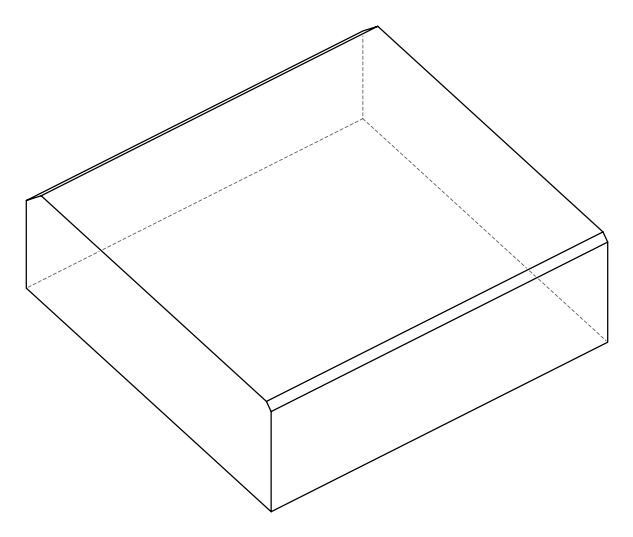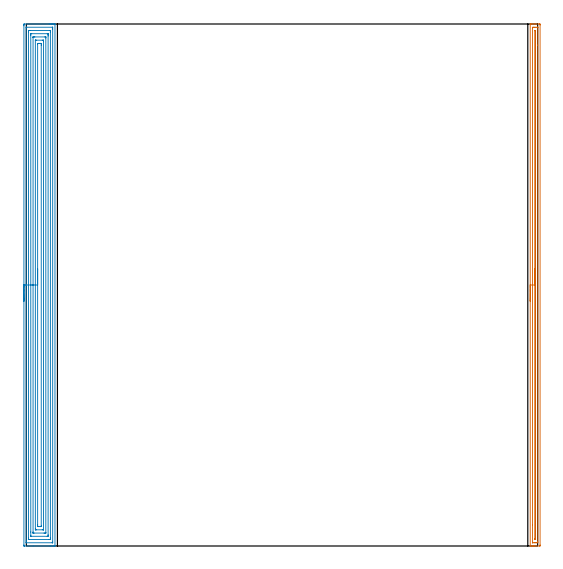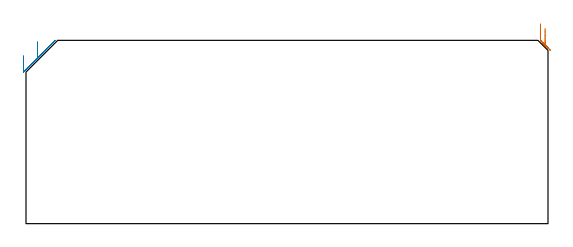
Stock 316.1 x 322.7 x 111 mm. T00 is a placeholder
(PLAN: 2 operations, 0 tool changes, 26.3 min)
(1 AREA_MILL | FG_CHAMFER_SURFACE | UGT0205_001 | 7.9 min | 6009 mm3)
(2 AREA_MILL_1 | FG_CHAMFER_SURFACE_1 | UGT0205_001 | 18.42 min | 59477 mm3)
(TOOL UGT0205_001 | Chamfer Mill 20 x 3 x 45 deg. | D20 FL50 Z2)
(OP 1 AREA_MILL)
G17 G21 G94 G90
T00 M6
G54
G17 G0 G90 X311.5 Y151.35 S1061 M3
G43 Z121. H0
G94 G1 Y151.388 Z120.128 F250.
Y151.502 Z119.263
Y151.691 Z118.412
Y151.953 Z117.58
Y152.287 Z116.774
Y152.69 Z116.
Y153.158 Z115.264
Y153.69 Z114.572
Y154.279 Z113.929
Y154.922 Z113.34
Y155.614 Z112.808
Y156.35 Z112.34
Y157.124 Z111.937
Y157.93 Z111.603
Y158.762 Z111.341
Y159.613 Z111.152
Y160.478 Z111.038
Y161.35 Z111.
Y322.534
X311.506 Y322.69 Z110.993
X311.808 Y322.7 Z110.691
X312.138 Z110.362
X312.792 Z109.702
X313.999 Z108.498
X314.55 Z107.944
X316.911 Z105.586
X317.186 Y322.697 Z105.31
X317.592 Y322.69 Z104.905
X317.596 Y322.503 Z104.902
X317.599 Y322.087 Z104.901
Y0.613
X317.596 Y0.197 Z104.902
X317.592 Y0.01 Z104.905
X317.186 Y0. Z105.31
X314.55 Z107.944
X313.999 Z108.498
X313.671 Z108.825
X313.12 Z109.376
X312.792 Z109.702
X311.808 Z110.692
X311.506 Y0.01 Z110.993
X311.5 Y0.166 Z111.
Y161.35
X312.914 Z109.586
X312.915 Y320.177 Z109.585
X312.916 Y320.301 Z109.584
X312.921 Y320.676 Z109.579
X313.286 Y320.693 Z109.214
X313.671 Y320.697 Z108.829
X314.158 Y320.7 Z108.342
X315.036 Z107.464
X315.915 Z106.585
X316.106 Y320.698 Z106.394
X316.137 Y320.696 Z106.363
X316.168 Y320.69 Z106.332
X316.179 Y320.683 Z106.321
X316.18 Y320.659 Z106.32
X316.185 Y320.426 Z106.315
X316.186 Y309.653 Z106.314
X316.185 Y2.523 Z106.315
X316.184 Y2.399 Z106.316
X316.179 Y2.024 Z106.321
X315.814 Y2.007 Z106.686
X315.429 Y2.003 Z107.071
X314.942 Y2. Z107.558
X314.064 Z108.436
X313.185 Z109.315
X312.994 Y2.002 Z109.506
X312.963 Y2.004 Z109.537
X312.933 Y2.01 Z109.567
X312.921 Y2.017 Z109.579
X312.92 Y2.041 Z109.58
X312.915 Y2.274 Z109.585
X312.914 Y13.055 Z109.586
Y161.35
X314.328 Z108.172
X314.329 Y318.515 Z108.171
X314.33 Y318.628 Z108.17
X314.333 Y318.683 Z108.167
X314.335 Y318.689 Z108.165
X314.343 Y318.694 Z108.157
X314.37 Y318.698 Z108.13
X314.55 Y318.695 Z107.95
X314.731 Y318.69 Z107.769
X314.765 Y318.682 Z107.735
X314.768 Y318.65 Z107.732
X314.77 Y318.59 Z107.73
X314.771 Y318.515 Z107.729
X314.772 Y318.29 Z107.728
X314.771 Y4.185 Z107.729
X314.77 Y4.072 Z107.73
X314.767 Y4.017 Z107.733
X314.765 Y4.011 Z107.735
X314.757 Y4.006 Z107.743
X314.73 Y4.002 Z107.77
X314.55 Y4.005 Z107.95
X314.369 Y4.01 Z108.131
X314.335 Y4.018 Z108.165
X314.333 Y4.05 Z108.167
X314.33 Y4.11 Z108.17
X314.329 Y4.185 Z108.171
X314.328 Y4.41 Z108.172
Y161.35
Y162.222 Z108.21
Y163.086 Z108.323
Y163.938 Z108.512
Y164.77 Z108.775
Y165.576 Z109.108
Y166.35 Z109.511
Y167.086 Z109.98
Y167.778 Z110.511
Y168.421 Z111.1
Y169.01 Z111.744
Y169.541 Z112.436
Y170.01 Z113.172
Y170.413 Z113.945
Y170.747 Z114.751
Y171.009 Z115.583
Y171.198 Z116.435
Y171.312 Z117.3
Y171.35 Z118.172
G0 Z121.
M5
M2
(OP 2 AREA_MILL_1)
G17 G21 G94 G90
T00 M6
G54
G17 G0 G90 X-1.5 Y151.35 S1061 M3
G43 Z121. H0
Z101.8
G94 G1 Y151.388 Z100.928 F250.
Y151.502 Z100.063
Y151.691 Z99.212
Y151.953 Z98.38
Y152.287 Z97.574
Y152.69 Z96.8
Y153.159 Z96.064
Y153.69 Z95.372
Y154.279 Z94.729
Y154.922 Z94.14
Y155.614 Z93.608
Y156.35 Z93.14
Y157.124 Z92.737
Y157.93 Z92.403
Y158.762 Z92.141
Y159.614 Z91.952
Y160.478 Z91.838
Y161.35 Z91.8
Y321.592
X-1.499 Y322.087 Z91.801
X-1.496 Y322.481 Z91.802
X-1.492 Y322.69 Z91.805
X-1.11 Y322.7 Z92.188
X14.076 Z107.371
X14.678 Z107.972
X15.228 Z108.525
X15.555 Z108.851
X16.106 Z109.402
X16.432 Z109.727
X17.086 Z110.386
X17.409 Z110.708
X17.557 Y322.697 Z110.849
X17.698 Y322.69 Z110.988
X17.7 Y322.533 Z111.
Y0.166
X17.698 Y0.01 Z110.988
X17.557 Y0.003 Z110.849
X17.409 Y0. Z110.708
X17.086 Z110.386
X16.432 Z109.727
X15.228 Z108.525
X14.678 Z107.972
X4.291 Z97.588
X-1.11 Z92.188
X-1.388 Y0.003 Z91.91
X-1.492 Y0.01 Z91.805
X-1.499 Y0.116 Z91.799
X-1.5 Y0.613 Z91.8
Y161.35
X-0.086 Z93.214
X-0.085 Y320.301 Z93.215
X-0.081 Y320.672 Z93.219
X-0.079 Y320.687 Z93.221
X-0.051 Y320.692 Z93.249
X0.018 Y320.697 Z93.318
X0.122 Y320.699 Z93.422
X0.253 Y320.7 Z93.553
X16.041 Z109.341
X16.217 Y320.698 Z109.517
X16.248 Y320.695 Z109.548
X16.275 Y320.691 Z109.575
X16.279 Y320.652 Z109.579
X16.284 Y320.452 Z109.584
X16.285 Y320.301 Z109.585
X16.286 Y319.557 Z109.586
X16.285 Y2.399 Z109.585
X16.281 Y2.028 Z109.581
X16.279 Y2.013 Z109.579
X16.251 Y2.008 Z109.551
X16.182 Y2.003 Z109.482
X16.078 Y2.001 Z109.378
X15.947 Y2. Z109.247
X0.159 Z93.459
X-0.018 Y2.002 Z93.283
X-0.048 Y2.005 Z93.252
X-0.075 Y2.009 Z93.225
X-0.079 Y2.048 Z93.221
X-0.084 Y2.248 Z93.216
X-0.085 Y2.399 Z93.215
X-0.086 Y3.143 Z93.214
Y161.35
X1.328 Z94.628
X1.329 Y317.622 Z94.629
X1.33 Y317.818 Z94.63
X1.335 Y318.515 Z94.635
X1.347 Y318.693 Z94.647
X2.399 Y318.7 Z95.699
X14.498 Y318.699 Z107.798
X14.678 Y318.695 Z107.978
X14.853 Y318.69 Z108.153
X14.864 Y318.515 Z108.164
X14.868 Y318.322 Z108.168
X14.871 Y317.622 Z108.171
Y317.425
Y5.078
X14.87 Y4.882 Z108.17
X14.864 Y4.185 Z108.164
X14.853 Y4.007 Z108.153
X13.801 Y4. Z107.101
X1.702 Y4.001 Z95.002
X1.522 Y4.005 Z94.822
X1.347 Y4.01 Z94.647
X1.335 Y4.185 Z94.635
X1.332 Y4.378 Z94.632
X1.329 Y5.078 Z94.629
X1.328 Y5.275 Z94.628
Y161.35
X2.743 Z96.043
Y315.836
X2.745 Y316.377 Z96.045
X2.748 Y316.56 Z96.048
X2.753 Y316.69 Z96.053
X3.305 Y316.7 Z96.605
X12.953 Z106.253
X13.346 Y316.693 Z106.646
X13.439 Y316.69 Z106.739
X13.45 Y316.633 Z106.75
X13.452 Y316.564 Z106.752
X13.456 Y316.187 Z106.756
X13.457 Y315.836 Z106.757
Y315.293
Y6.864
X13.455 Y6.323 Z106.755
X13.451 Y6.14 Z106.751
X13.447 Y6.01 Z106.747
X12.895 Y6. Z106.195
X3.247 Z96.547
X2.854 Y6.007 Z96.154
X2.76 Y6.01 Z96.06
X2.75 Y6.067 Z96.05
X2.748 Y6.136 Z96.048
X2.744 Y6.513 Z96.044
X2.743 Y8.65 Z96.043
Y161.35
X4.157 Z97.457
X4.158 Y314.495 Z97.458
X4.159 Y314.606 Z97.459
X4.161 Y314.661 Z97.461
X4.163 Y314.682 Z97.463
X4.181 Y314.69 Z97.481
X4.395 Y314.697 Z97.695
X5.03 Y314.699 Z98.33
X5.269 Y314.7 Z98.569
X11.409 Y314.699 Z104.709
X11.909 Y314.693 Z105.209
X12.026 Y314.69 Z105.326
X12.037 Y314.682 Z105.337
X12.039 Y314.66 Z105.339
X12.041 Y314.606 Z105.341
X12.043 Y314.495 Z105.343
Y314.054
X12.042 Y8.205 Z105.342
X12.041 Y8.094 Z105.341
X12.039 Y8.04 Z105.339
X12.037 Y8.018 Z105.337
X12.019 Y8.01 Z105.319
X11.805 Y8.004 Z105.105
X11.17 Y8.001 Z104.47
X10.931 Y8. Z104.231
X4.791 Y8.001 Z98.091
X4.291 Y8.007 Z97.591
X4.174 Y8.01 Z97.474
X4.163 Y8.018 Z97.463
X4.161 Y8.04 Z97.461
X4.159 Y8.094 Z97.459
X4.157 Y8.205 Z97.457
Y8.646
Y161.35
X5.571 Z98.871
X5.572 Y312.606 Z98.872
X5.573 Y312.655 Z98.873
X5.576 Y312.684 Z98.876
X5.579 Y312.69 Z98.879
X5.587 Y312.693 Z98.887
X5.693 Y312.698 Z98.993
X5.907 Y312.699 Z99.207
X6.356 Y312.7 Z99.656
X9.865 Z103.165
X10.293 Y312.699 Z103.593
X10.435 Y312.698 Z103.735
X10.549 Y312.694 Z103.849
X10.619 Y312.69 Z103.919
X10.622 Y312.606 Z103.922
X10.626 Y312.264 Z103.926
X10.628 Y311.923 Z103.928
Y10.094
X10.627 Y10.045 Z103.927
X10.624 Y10.017 Z103.924
X10.621 Y10.01 Z103.921
X10.613 Y10.007 Z103.913
X10.507 Y10.003 Z103.807
X10.293 Y10.001 Z103.593
X9.844 Y10. Z103.144
X6.335 Z99.635
X5.907 Y10.001 Z99.207
X5.765 Y10.003 Z99.065
X5.651 Y10.006 Z98.951
X5.581 Y10.01 Z98.881
X5.578 Y10.094 Z98.878
X5.574 Y10.436 Z98.874
X5.572 Y10.777 Z98.872
X5.571 Y161.35 Z98.871
X6.985 Z100.285
X6.986 Y310.273 Z100.286
X6.987 Y310.478 Z100.287
X6.99 Y310.65 Z100.29
X6.992 Y310.684 Z100.292
X7.081 Y310.69 Z100.381
X7.226 Y310.696 Z100.526
X7.444 Y310.699 Z100.744
X8.539 Y310.7 Z101.839
X9.2 Y310.698 Z102.5
X9.205 Y310.693 Z102.505
X9.209 Y310.689 Z102.509
X9.212 Y310.478 Z102.512
X9.214 Y309.79 Z102.514
X9.215 Y309.585 Z102.515
X9.214 Y12.427 Z102.514
X9.213 Y12.222 Z102.513
X9.209 Y12.05 Z102.509
X9.208 Y12.016 Z102.508
X9.119 Y12.01 Z102.419
X8.974 Y12.005 Z102.274
X8.756 Y12.001 Z102.056
X7.661 Y12. Z100.961
X7. Y12.002 Z100.3
X6.994 Y12.007 Z100.294
X6.991 Y12.011 Z100.291
X6.988 Y12.222 Z100.288
X6.985 Y12.91 Z100.285
Y13.115
Y161.35
Y162.222 Z100.323
Y163.087 Z100.437
Y163.938 Z100.626
Y164.77 Z100.888
Y165.576 Z101.222
Y166.35 Z101.625
Y167.086 Z102.094
Y167.778 Z102.625
Y168.421 Z103.214
Y169.01 Z103.857
Y169.542 Z104.55
Y170.01 Z105.285
Y170.413 Z106.059
Y170.747 Z106.865
Y171.009 Z107.697
Y171.198 Z108.549
Y171.312 Z109.414
Y171.35 Z110.285
G0 Z121.
M5
M2
